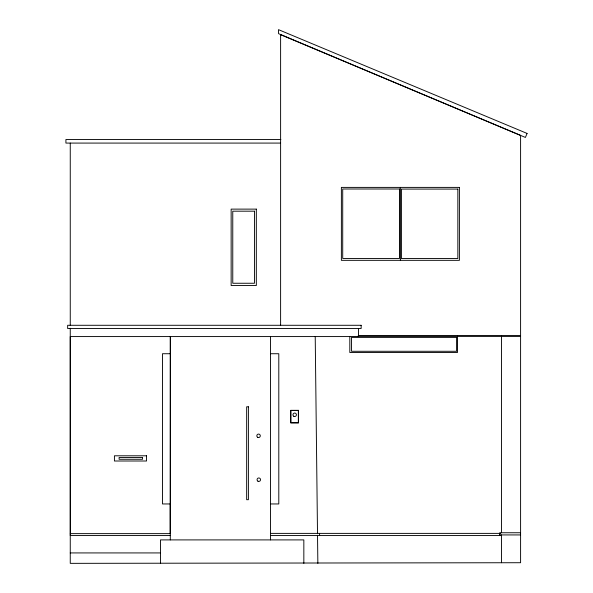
<?xml version="1.0" encoding="UTF-8"?>
<svg xmlns="http://www.w3.org/2000/svg" width="593" height="593" viewBox="0 0 593 593"><rect width="100%" height="100%" fill="white"/><g stroke="black" fill="none" stroke-linecap="round" stroke-linejoin="round"><path stroke-width="0.89" d="M70.3 533.633L70.256 535.561L170.295 535.561L170.332 336.572L170.295 533.633L70.3 533.633L70.256 336.572L358.543 336.572L358.543 328.515M70.256 328.226L70.256 563.35L520.595 562.72L520.595 135.412L280.941 34.802M280.874 139.518L65.919 139.518L65.919 143.083L280.608 143.083M358.706 335.942L520.595 335.994L358.09 335.994M170.295 353.732L162.475 353.732L162.475 503.954L170.295 503.954L170.332 533.633M270.452 353.732L278.799 353.732L278.799 503.954L270.452 503.954M520.595 532.751L499.758 532.751L499.758 535.561M270.452 533.381L500.574 533.381M499.758 534.93L520.595 534.93M270.452 535.561L501.493 535.561M70.256 552.928L160.495 552.928M315.224 336.572L317.507 533.774M317.529 535.561L317.855 563.35M501.493 335.994L501.493 532.751M501.493 534.93L501.493 562.72M457.477 335.994L457.477 352.494L349.811 352.494L349.811 336.913M400.386 187.395L400.386 260.334M319.59 533.381L319.59 535.561M303.838 563.35L303.838 539.904L160.495 539.904L160.495 563.35M280.608 34.52L280.608 325.283M270.452 336.572L270.452 539.904M170.295 535.561L170.295 539.904M70.256 143.083L70.256 325.446M527.081 133.432L525.398 137.435L278.54 33.653L278.488 29.65L527.081 133.432M459.397 187.395L341.383 187.395L341.383 260.334L459.397 260.334L459.397 187.395M399.46 188.997L342.717 188.997L342.717 258.459L399.46 258.459L399.46 188.997M457.848 189.078L401.409 189.078L401.409 258.548L457.848 258.548L457.848 189.078M256.324 209.121L231.144 209.121L231.144 285.529L256.324 285.529L256.324 209.121M254.471 211.182L232.767 211.182L232.767 283.254L254.471 283.254L254.471 211.182M361.144 325.283L67.654 325.283L67.654 328.515L361.144 328.515L361.144 325.283M456.595 337.395L351.53 337.395L351.53 351.286L456.595 351.286L456.595 337.395M248.393 406.798L246.658 406.798L246.658 499.706L248.393 499.706L248.393 406.798M298.538 410.326L290.726 410.326L290.726 422.965L298.538 422.965L298.538 410.326M298.346 410.526L290.852 410.526L290.852 422.653L298.346 422.653L298.346 410.526M146.553 455.802L114.427 455.802L114.427 461.006L146.553 461.006L146.553 455.802M142.535 457.537L119.097 457.537L119.097 459.271L142.535 459.271L142.535 457.537M293.765 416.256A1.735 1.735 0 0 0 296.426 414.841A1.735 1.735 0 0 0 293.876 413.247A1.735 1.735 0 0 0 293.765 416.256M257.696 437.308A1.735 1.735 0 0 0 260.297 435.803A1.735 1.735 0 0 0 257.696 434.298A1.735 1.735 0 0 0 257.696 437.308M257.933 481.197A1.735 1.735 0 0 0 260.535 479.693A1.735 1.735 0 0 0 257.933 478.188A1.735 1.735 0 0 0 257.933 481.197"/></g></svg>
